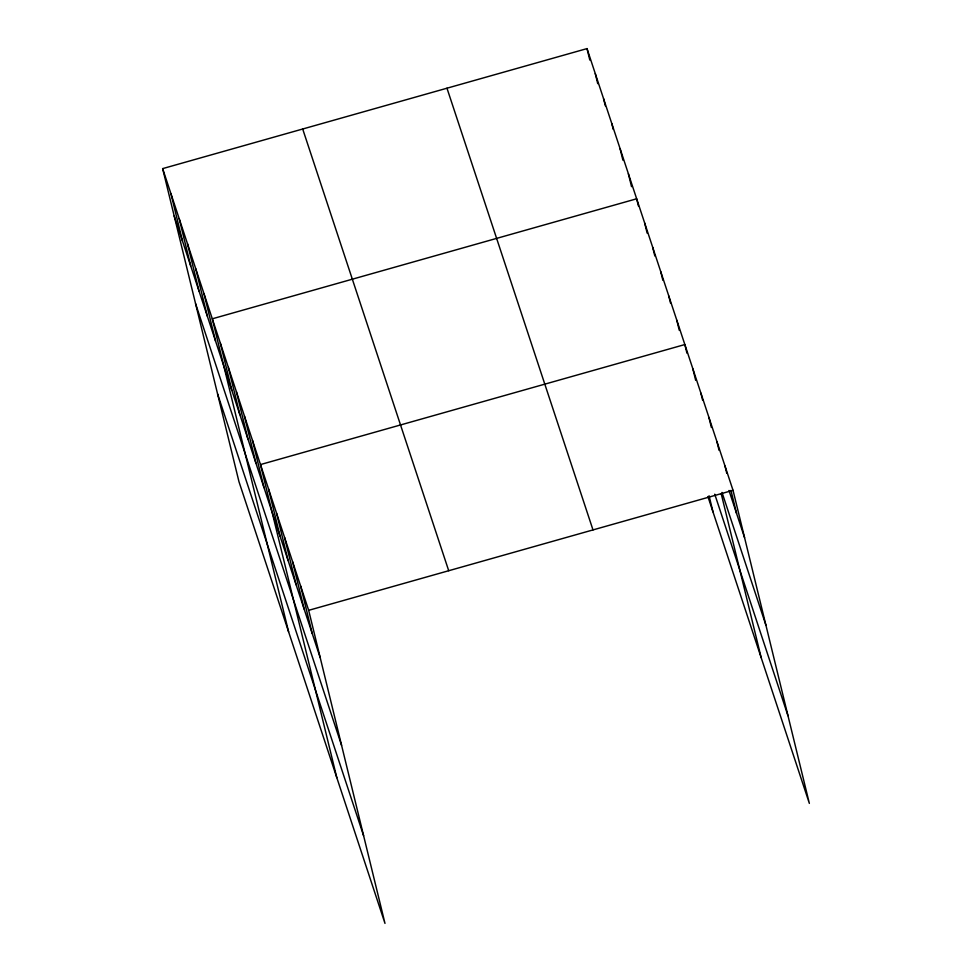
<?xml version="1.0" encoding="UTF-8"?>
<svg xmlns="http://www.w3.org/2000/svg" width="972" height="972" viewBox="0 0 972 972"><rect width="100%" height="100%" fill="white"/><g stroke="black" fill="none" stroke-linecap="round" stroke-linejoin="round"><path stroke-width="1.46" d="M162.652 168.618L308.671 610.331L384.985 923.4L238.966 481.687L162.652 168.618L587.015 48.6L733.034 490.313L809.348 803.382L707.92 496.558M308.671 610.331L733.034 490.313M728.976 490.471L744.564 537.625M722.014 492.427L765.948 625.324M714.748 494.177L787.964 715.684M446.974 88.209L592.993 529.922M302.693 129.009L448.712 570.722M174.182 215.93L320.201 657.643M195.566 303.629L341.573 745.342M217.594 393.988L363.601 835.701M725.003 466.025L726.752 473.194M730.944 490.398L736.533 513.337M716.972 441.725L719.061 450.328M708.94 417.438L711.383 427.473M700.909 393.138L702.659 400.306M692.878 368.85L695.673 380.319M686.937 353.152L684.847 344.55L260.484 464.567L336.798 777.636M721.2 493.679L761.161 657.619M676.816 320.262L679.258 330.286M668.785 295.962L670.534 303.13M660.753 271.662L662.855 280.264M652.722 247.374L654.824 255.976M644.691 223.074L647.133 233.11M638.41 205.955L636.66 198.786L212.297 318.804L288.611 631.861M709.062 495.769L712.974 511.855M628.386 173.757L631.533 186.66M620.112 148.728L622.906 160.186M611.838 123.687L613.235 129.422M603.563 98.658L605.313 105.826M595.289 73.629L597.731 83.665M587.015 48.6L589.81 60.07M300.64 586.043L312.17 633.343M292.608 561.743L304.139 609.055M284.577 537.443L296.108 584.755M276.546 513.155L288.077 560.467M268.515 488.855L280.045 536.167M252.453 440.267L263.983 487.58M244.422 415.98L255.952 463.28M236.39 391.68L247.921 438.992M228.359 367.392L239.89 414.692M220.328 343.092L231.858 390.404M204.023 293.763L215.553 341.075M195.749 268.734L207.279 316.046M187.475 243.705L199.005 291.017M179.2 218.676L190.731 265.988M170.926 193.647L182.457 240.959"/></g></svg>
